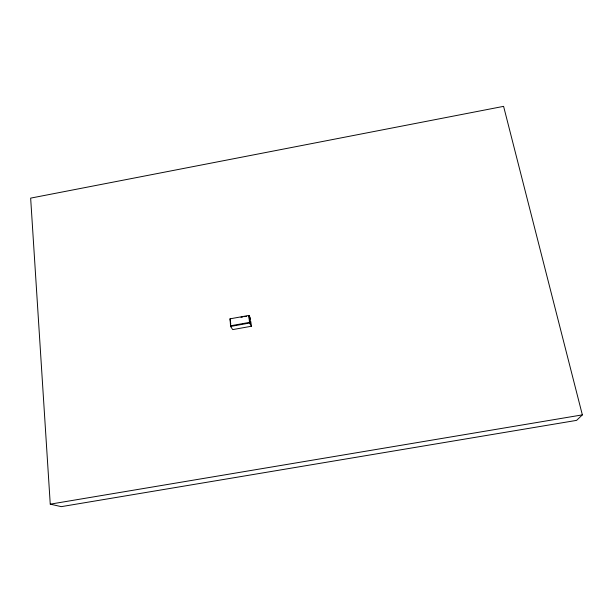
<?xml version="1.0" encoding="UTF-8"?>
<svg xmlns="http://www.w3.org/2000/svg" width="613" height="613" viewBox="0 0 613 613"><rect width="100%" height="100%" fill="white"/><g stroke="black" fill="none" stroke-linecap="round" stroke-linejoin="round"><path stroke-width="0.92" d="M582.35 414.878L576.595 420.372L61.308 506.645L50.251 504.154L30.65 198.129L503.595 106.356L582.35 414.878L50.251 504.154M230.059 318.829L248.893 315.427L250.242 317.741L250.449 319.181L249.729 317.955L250.081 320.415L250.794 321.633L251.453 326.239L232.71 329.61L230.572 326.453L230.059 318.829L230.772 324.108M240.963 317.304L242.84 316.967M244.71 316.63L246.587 316.293M230.572 326.453L249.537 323.043L251.453 326.239M231.124 326.752L230.488 325.809L249.453 322.392L250.02 323.35L248.893 315.427L249.537 323.043"/></g></svg>
